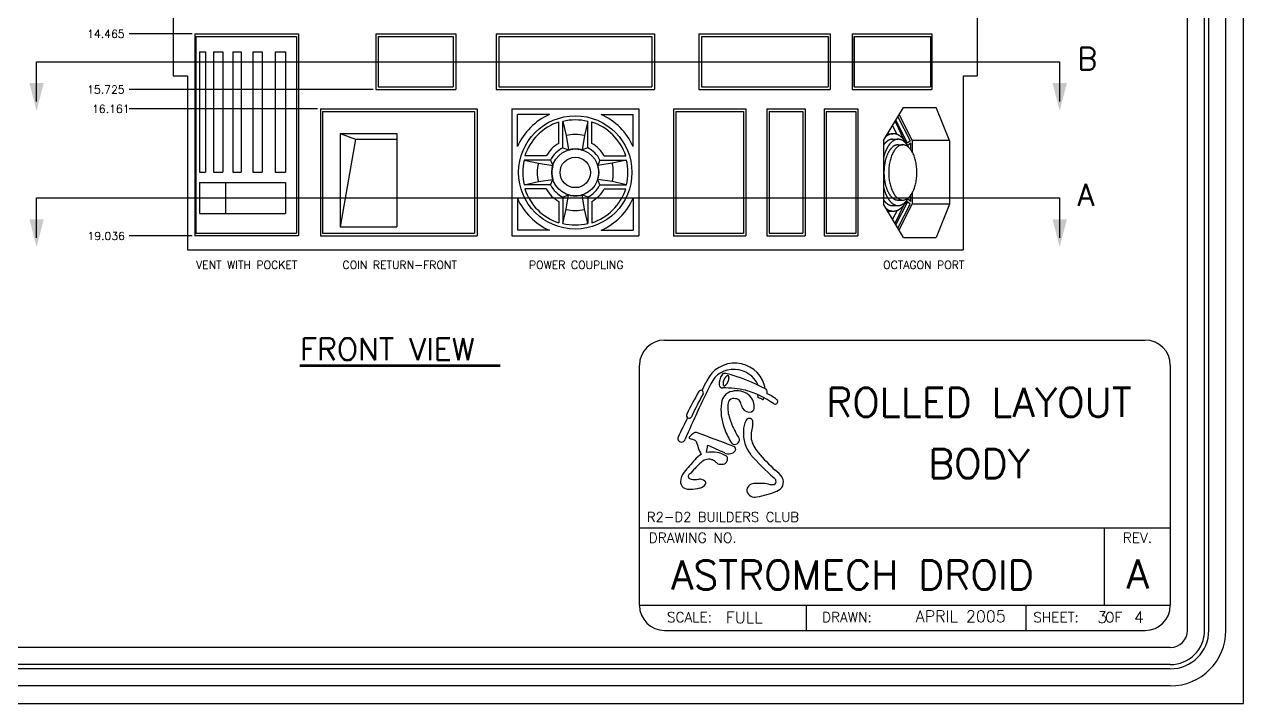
# Model space of a CAD drawing. Extents: x 0 to 54.4, y 0 to 35.2.
# Drawn here: x 26.84 to 54.4, y 0 to 15.36 of the extents above; entities that cross this region are included whole.
import ezdxf
from ezdxf.enums import TextEntityAlignment as Align

# ---------------------------------------------------------------- set-up
doc = ezdxf.new("R2010")
doc.units = 0
doc.layers.get('0').update_dxf_attribs({"linetype": 'CONTINUOUS'})
for name, color, linetype in [('BODY', 7, 'CONTINUOUS'), ('BODY_PANELS', 2, 'CONTINUOUS'), ('DIMENSIONS', 1, 'CONTINUOUS'), ('FORM', 5, 'CONTINUOUS')]:
    doc.layers.add(name, color=color, linetype=linetype)
doc.styles.get("Standard").update_dxf_attribs({"font": 'simplex.shx'})

msp = doc.modelspace()

# ---------------------------------------------------------------- linework, layer by layer
for p, q in [((54.4, 0), (54.4, 35.2)), ((0, 0), (54.4, 0))]:
    msp.add_line(p, q)
at = {"layer": 'BODY'}
for p, q in [((30.207, 15.708), (30.207, 14.199)), ((48.381, 15.708), (48.381, 14.199)), ((30.698, 15.147), (30.698, 10.576)), ((30.698, 15.147), (33.035, 15.147)), ((33.035, 15.147), (33.035, 10.576)), ((34.788, 15.147), (36.594, 15.147)), ((34.788, 15.147), (34.788, 13.887)), ((36.594, 15.147), (36.594, 13.887)), ((37.505, 15.147), (41.083, 15.147)), ((37.505, 15.147), (37.505, 13.887)), ((41.083, 15.147), (41.083, 13.887)), ((42.088, 15.147), (45.056, 15.147)), ((42.088, 15.147), (42.088, 13.887)), ((45.056, 15.147), (45.056, 13.887)), ((45.553, 15.147), (47.353, 15.147)), ((45.553, 15.147), (45.553, 13.887)), ((47.353, 15.147), (47.353, 13.887)), ((30.207, 14.199), (30.529, 14.199)), ((30.529, 14.199), (30.529, 10.262)), ((48.059, 14.199), (48.059, 10.262)), ((48.059, 14.199), (48.381, 14.199)), ((34.788, 13.887), (36.594, 13.887)), ((37.505, 13.887), (41.083, 13.887)), ((42.088, 13.887), (45.056, 13.887)), ((45.553, 13.887), (47.353, 13.887)), ((33.532, 13.451), (37.077, 13.451)), ((33.532, 13.451), (33.532, 10.576)), ((37.077, 13.451), (37.077, 10.576)), ((37.859, 13.451), (37.859, 10.576)), ((37.859, 13.451), (40.729, 13.451)), ((40.729, 13.451), (40.729, 10.576)), ((41.511, 13.451), (41.511, 10.576)), ((41.511, 13.451), (43.147, 13.451)), ((43.147, 13.451), (43.147, 10.576)), ((43.625, 13.451), (43.625, 10.576)), ((43.625, 13.451), (44.488, 13.451)), ((44.488, 13.451), (44.488, 10.576)), ((44.918, 13.451), (44.918, 10.576)), ((44.918, 13.451), (45.679, 13.451)), ((45.679, 13.451), (45.679, 10.576)), ((46.258, 12.732), (46.716, 13.482)), ((46.716, 13.482), (47.451, 13.482)), ((47.754, 12.732), (47.451, 13.482)), ((46.258, 12.732), (46.258, 11.295)), ((47.754, 12.732), (47.754, 11.295)), ((46.716, 10.545), (46.258, 11.295)), ((47.754, 11.295), (47.451, 10.545)), ((33.035, 10.576), (30.698, 10.576)), ((33.532, 10.576), (37.077, 10.576)), ((37.859, 10.576), (40.729, 10.576)), ((41.511, 10.576), (43.147, 10.576)), ((43.625, 10.576), (44.488, 10.576)), ((44.918, 10.576), (45.679, 10.576)), ((46.716, 10.545), (47.451, 10.545)), ((30.529, 10.262), (48.059, 10.262))]:
    msp.add_line(p, q, dxfattribs=at)
at = {"layer": 'BODY_PANELS'}
for p, q in [((30.717, 15.087), (30.717, 10.636)), ((30.717, 15.087), (32.992, 15.087)), ((32.992, 15.087), (32.992, 10.636)), ((34.84, 15.087), (34.84, 13.947)), ((34.84, 15.087), (36.536, 15.087)), ((36.536, 15.087), (36.536, 13.947)), ((37.564, 15.087), (37.564, 13.947)), ((37.564, 15.087), (41.024, 15.087)), ((41.024, 15.087), (41.024, 13.947)), ((42.145, 15.087), (42.145, 13.947)), ((42.145, 15.087), (45.009, 15.087)), ((45.009, 15.087), (45.009, 13.947)), ((45.596, 15.087), (47.326, 15.087)), ((45.596, 13.947), (45.596, 15.087)), ((45.596, 15.087), (45.596, 13.947)), ((45.596, 15.087), (47.326, 15.087)), ((47.326, 15.087), (47.326, 13.947)), ((47.326, 15.087), (47.326, 13.947)), ((30.802, 14.737), (30.802, 12.017)), ((30.802, 14.737), (30.933, 14.737)), ((30.933, 14.737), (30.933, 12.017)), ((31.12, 14.737), (31.12, 12.017)), ((31.12, 14.737), (31.327, 14.737)), ((31.327, 14.737), (31.327, 12.017)), ((31.553, 14.737), (31.553, 12.017)), ((31.553, 14.737), (31.743, 14.737)), ((31.743, 14.737), (31.743, 12.017)), ((32.003, 14.737), (32.003, 12.017)), ((32.003, 14.737), (32.217, 14.737)), ((32.217, 14.737), (32.217, 12.017)), ((32.509, 14.737), (32.509, 12.017)), ((32.509, 14.737), (32.747, 14.737)), ((32.747, 14.737), (32.747, 12.017)), ((34.84, 13.947), (36.536, 13.947)), ((37.564, 13.947), (41.024, 13.947)), ((42.145, 13.947), (45.009, 13.947)), ((45.596, 13.947), (47.326, 13.947)), ((45.596, 13.947), (47.326, 13.947)), ((33.579, 13.391), (33.579, 10.636)), ((33.579, 13.391), (37.019, 13.391)), ((37.019, 13.391), (37.019, 10.636)), ((38.711, 13.322), (37.985, 13.322)), ((37.985, 12.596), (37.985, 13.322)), ((39.877, 13.322), (40.603, 13.322)), ((40.603, 12.596), (40.603, 13.322)), ((41.569, 13.391), (41.569, 10.636)), ((41.569, 13.391), (43.093, 13.391)), ((43.093, 13.391), (43.093, 10.636)), ((43.678, 13.391), (43.678, 10.636)), ((43.678, 13.391), (44.438, 13.391)), ((44.438, 13.391), (44.438, 10.636)), ((44.965, 13.391), (44.965, 10.636)), ((44.965, 13.391), (45.636, 13.391)), ((45.636, 13.391), (45.636, 10.636)), ((46.588, 13.273), (46.865, 12.73)), ((46.613, 13.313), (46.91, 12.732)), ((38.921, 12.67), (38.921, 13.154)), ((39.013, 12.571), (39.013, 13.167)), ((39.013, 13.167), (39.086, 12.847)), ((39.575, 13.167), (39.502, 12.847)), ((39.575, 12.571), (39.575, 13.167)), ((39.667, 12.67), (39.667, 13.154)), ((46.567, 12.872), (46.465, 13.072)), ((46.521, 13.163), (46.721, 12.753)), ((46.802, 12.678), (46.539, 13.192)), ((33.977, 12.891), (33.977, 10.786)), ((33.977, 12.891), (35.263, 12.891)), ((33.977, 12.891), (34.328, 12.766)), ((34.328, 12.766), (33.977, 10.786)), ((34.328, 12.766), (35.263, 12.766)), ((35.263, 12.891), (35.263, 10.786)), ((39.086, 12.847), (39.138, 12.521)), ((39.502, 12.847), (39.45, 12.521)), ((46.353, 12.888), (46.482, 12.888)), ((46.466, 12.763), (46.59, 12.763)), ((46.865, 12.73), (46.802, 12.678)), ((47.754, 12.732), (46.91, 12.732)), ((46.91, 12.732), (46.91, 12.48)), ((39.013, 12.571), (39.138, 12.521)), ((39.575, 12.571), (39.45, 12.521)), ((46.59, 12.638), (46.697, 12.638)), ((46.878, 12.672), (46.814, 12.62)), ((46.814, 12.607), (46.814, 12.62)), ((46.878, 12.529), (46.878, 12.672)), ((38.736, 12.294), (38.14, 12.294)), ((38.14, 12.294), (38.46, 12.221)), ((38.638, 12.386), (38.153, 12.386)), ((38.46, 12.221), (38.786, 12.169)), ((38.736, 12.294), (38.786, 12.169)), ((39.852, 12.294), (39.801, 12.169)), ((40.128, 12.221), (39.801, 12.169)), ((39.852, 12.294), (40.448, 12.294)), ((39.95, 12.386), (40.434, 12.386)), ((40.448, 12.294), (40.128, 12.221)), ((30.802, 12.017), (30.933, 12.017)), ((31.12, 12.017), (31.327, 12.017)), ((31.553, 12.017), (31.743, 12.017)), ((32.003, 12.017), (32.217, 12.017)), ((32.509, 12.017), (32.747, 12.017)), ((38.46, 11.805), (38.786, 11.857)), ((38.736, 11.732), (38.786, 11.857)), ((39.852, 11.732), (39.801, 11.857)), ((40.128, 11.805), (39.801, 11.857)), ((30.802, 11.787), (32.747, 11.787)), ((30.802, 11.787), (30.802, 11.087)), ((31.386, 11.787), (31.386, 11.087)), ((32.747, 11.787), (32.747, 11.087)), ((38.14, 11.732), (38.46, 11.805)), ((38.736, 11.732), (38.14, 11.732)), ((38.638, 11.64), (38.153, 11.64)), ((39.852, 11.732), (40.448, 11.732)), ((39.95, 11.64), (40.434, 11.64)), ((40.448, 11.732), (40.128, 11.805)), ((37.985, 11.43), (37.985, 10.704)), ((38.921, 11.357), (38.921, 10.873)), ((39.013, 11.455), (39.138, 11.506)), ((39.013, 11.455), (39.013, 10.859)), ((39.086, 11.179), (39.138, 11.506)), ((39.502, 11.179), (39.45, 11.506)), ((39.575, 11.455), (39.45, 11.506)), ((39.575, 11.455), (39.575, 10.859)), ((39.667, 11.357), (39.667, 10.873)), ((40.603, 11.43), (40.603, 10.704)), ((46.802, 11.348), (46.539, 10.834)), ((46.59, 11.388), (46.697, 11.388)), ((46.865, 11.296), (46.802, 11.348)), ((46.814, 11.406), (46.814, 11.419)), ((46.878, 11.354), (46.814, 11.406)), ((46.878, 11.354), (46.878, 11.498)), ((46.91, 11.547), (46.91, 11.295)), ((30.802, 11.087), (32.747, 11.087)), ((39.013, 10.859), (39.086, 11.179)), ((39.575, 10.859), (39.502, 11.179)), ((46.353, 11.138), (46.482, 11.138)), ((46.567, 11.154), (46.465, 10.955)), ((46.466, 11.263), (46.59, 11.263)), ((46.521, 10.863), (46.721, 11.273)), ((46.588, 10.754), (46.865, 11.296)), ((46.613, 10.714), (46.91, 11.295)), ((47.754, 11.295), (46.91, 11.295)), ((33.977, 10.786), (35.263, 10.786)), ((30.717, 10.636), (32.992, 10.636)), ((33.579, 10.636), (37.019, 10.636)), ((38.711, 10.704), (37.985, 10.704)), ((39.877, 10.704), (40.603, 10.704)), ((41.569, 10.636), (43.093, 10.636)), ((43.678, 10.636), (44.438, 10.636)), ((44.965, 10.636), (45.636, 10.636))]:
    msp.add_line(p, q, dxfattribs=at)
for points in [[(46.828, 12.583, 0), (46.824, 12.59, 0), (46.82, 12.597, 0), (46.816, 12.604, 0), (46.812, 12.61, 0), (46.808, 12.617, 0), (46.803, 12.623, 0), (46.799, 12.629, 0), (46.795, 12.635, 0), (46.79, 12.641, 0), (46.786, 12.647, 0), (46.781, 12.653, 0), (46.777, 12.658, 0), (46.772, 12.664, 0), (46.768, 12.669, 0), (46.763, 12.674, 0), (46.758, 12.679, 0), (46.754, 12.684, 0), (46.749, 12.689, 0), (46.744, 12.693, 0), (46.739, 12.698, 0), (46.735, 12.702, 0), (46.73, 12.706, 0), (46.725, 12.71, 0), (46.72, 12.714, 0), (46.715, 12.718, 0), (46.71, 12.722, 0), (46.705, 12.725, 0), (46.7, 12.729, 0), (46.695, 12.732, 0), (46.69, 12.735, 0), (46.685, 12.738, 0), (46.68, 12.74, 0), (46.675, 12.743, 0), (46.669, 12.745, 0), (46.664, 12.748, 0), (46.659, 12.75, 0), (46.654, 12.752, 0), (46.649, 12.753, 0), (46.644, 12.755, 0), (46.638, 12.757, 0), (46.633, 12.758, 0), (46.628, 12.759, 0), (46.623, 12.76, 0), (46.617, 12.761, 0), (46.612, 12.762, 0), (46.607, 12.762, 0), (46.602, 12.763, 0), (46.596, 12.763, 0), (46.591, 12.763, 0), (46.586, 12.763, 0), (46.581, 12.763, 0), (46.575, 12.763, 0), (46.57, 12.762, 0), (46.565, 12.761, 0), (46.559, 12.761, 0), (46.554, 12.76, 0), (46.549, 12.758, 0), (46.544, 12.757, 0), (46.538, 12.756, 0), (46.533, 12.754, 0), (46.528, 12.752, 0), (46.523, 12.751, 0), (46.518, 12.748, 0), (46.513, 12.746, 0), (46.507, 12.744, 0), (46.502, 12.742, 0), (46.497, 12.739, 0), (46.492, 12.736, 0), (46.487, 12.733, 0), (46.482, 12.73, 0), (46.477, 12.727, 0), (46.472, 12.723, 0), (46.467, 12.72, 0), (46.462, 12.716, 0), (46.457, 12.712, 0), (46.452, 12.708, 0), (46.447, 12.704, 0), (46.442, 12.7, 0), (46.438, 12.696, 0), (46.433, 12.691, 0), (46.428, 12.686, 0), (46.423, 12.681, 0), (46.419, 12.677, 0), (46.414, 12.671, 0), (46.409, 12.666, 0), (46.405, 12.661, 0), (46.4, 12.655, 0), (46.396, 12.65, 0), (46.391, 12.644, 0), (46.387, 12.638, 0), (46.383, 12.632, 0), (46.378, 12.626, 0), (46.374, 12.62, 0), (46.37, 12.613, 0), (46.365, 12.607, 0), (46.361, 12.6, 0), (46.357, 12.593, 0), (46.353, 12.586, 0), (46.349, 12.579, 0), (46.345, 12.572, 0), (46.341, 12.565, 0), (46.337, 12.558, 0), (46.334, 12.55, 0), (46.33, 12.543, 0), (46.326, 12.535, 0), (46.322, 12.527, 0), (46.319, 12.519, 0), (46.315, 12.511, 0), (46.312, 12.503, 0), (46.309, 12.495, 0), (46.305, 12.486, 0), (46.302, 12.478, 0), (46.299, 12.47, 0), (46.295, 12.461, 0), (46.292, 12.452, 0), (46.289, 12.444, 0), (46.286, 12.435, 0), (46.283, 12.426, 0), (46.281, 12.417, 0), (46.278, 12.408, 0), (46.275, 12.398, 0), (46.272, 12.389, 0), (46.27, 12.38, 0), (46.267, 12.37, 0), (46.265, 12.361, 0), (46.262, 12.351, 0), (46.26, 12.341, 0), (46.258, 12.332, 0)], [(46.466, 12.763, 0), (46.465, 12.763, 0), (46.463, 12.763, 0), (46.461, 12.763, 0), (46.459, 12.763, 0), (46.458, 12.763, 0), (46.456, 12.763, 0), (46.454, 12.763, 0), (46.452, 12.763, 0), (46.451, 12.762, 0), (46.449, 12.762, 0), (46.447, 12.762, 0), (46.446, 12.762, 0), (46.444, 12.762, 0), (46.442, 12.761, 0), (46.44, 12.761, 0), (46.439, 12.761, 0), (46.437, 12.761, 0), (46.435, 12.76, 0), (46.433, 12.76, 0), (46.432, 12.76, 0), (46.43, 12.759, 0), (46.428, 12.759, 0), (46.426, 12.759, 0), (46.425, 12.758, 0), (46.423, 12.758, 0), (46.421, 12.758, 0), (46.42, 12.757, 0), (46.418, 12.757, 0), (46.416, 12.756, 0), (46.414, 12.756, 0), (46.413, 12.755, 0), (46.411, 12.755, 0), (46.409, 12.754, 0), (46.408, 12.754, 0), (46.406, 12.753, 0), (46.404, 12.752, 0), (46.403, 12.752, 0), (46.401, 12.751, 0), (46.399, 12.75, 0), (46.397, 12.75, 0), (46.396, 12.749, 0), (46.394, 12.748, 0), (46.392, 12.748, 0), (46.391, 12.747, 0), (46.389, 12.746, 0), (46.387, 12.745, 0), (46.386, 12.745, 0), (46.384, 12.744, 0), (46.382, 12.743, 0), (46.38, 12.742, 0), (46.379, 12.742, 0), (46.377, 12.741, 0), (46.375, 12.74, 0), (46.374, 12.739, 0), (46.372, 12.738, 0), (46.37, 12.737, 0), (46.369, 12.736, 0), (46.367, 12.735, 0), (46.365, 12.734, 0), (46.364, 12.733, 0), (46.362, 12.732, 0), (46.36, 12.731, 0), (46.359, 12.73, 0), (46.357, 12.729, 0), (46.355, 12.728, 0), (46.354, 12.727, 0), (46.352, 12.726, 0), (46.35, 12.725, 0), (46.349, 12.724, 0), (46.347, 12.723, 0), (46.346, 12.721, 0), (46.344, 12.72, 0), (46.342, 12.719, 0), (46.341, 12.718, 0), (46.339, 12.716, 0), (46.337, 12.715, 0), (46.336, 12.714, 0), (46.334, 12.713, 0), (46.333, 12.711, 0), (46.331, 12.71, 0), (46.329, 12.709, 0), (46.328, 12.707, 0), (46.326, 12.706, 0), (46.324, 12.705, 0), (46.323, 12.703, 0), (46.321, 12.702, 0), (46.32, 12.701, 0), (46.318, 12.699, 0), (46.316, 12.698, 0), (46.315, 12.696, 0), (46.313, 12.695, 0), (46.312, 12.693, 0), (46.31, 12.692, 0), (46.309, 12.69, 0), (46.307, 12.689, 0), (46.306, 12.687, 0), (46.304, 12.686, 0), (46.302, 12.684, 0), (46.301, 12.682, 0), (46.299, 12.681, 0), (46.298, 12.679, 0), (46.296, 12.678, 0), (46.295, 12.676, 0), (46.293, 12.674, 0), (46.292, 12.673, 0), (46.29, 12.671, 0), (46.288, 12.669, 0), (46.287, 12.668, 0), (46.285, 12.666, 0), (46.284, 12.664, 0), (46.282, 12.662, 0), (46.281, 12.661, 0), (46.279, 12.659, 0), (46.278, 12.657, 0), (46.276, 12.655, 0), (46.275, 12.653, 0), (46.274, 12.651, 0), (46.272, 12.649, 0), (46.271, 12.648, 0), (46.269, 12.646, 0), (46.268, 12.644, 0), (46.266, 12.642, 0), (46.265, 12.64, 0), (46.263, 12.638, 0), (46.262, 12.636, 0), (46.261, 12.634, 0), (46.259, 12.632, 0), (46.258, 12.63, 0)], [(46.801, 12.627, 0), (46.798, 12.633, 0), (46.795, 12.638, 0), (46.792, 12.644, 0), (46.789, 12.649, 0), (46.786, 12.655, 0), (46.783, 12.661, 0), (46.78, 12.666, 0), (46.777, 12.671, 0), (46.773, 12.677, 0), (46.77, 12.682, 0), (46.767, 12.687, 0), (46.764, 12.692, 0), (46.761, 12.697, 0), (46.758, 12.702, 0), (46.754, 12.707, 0), (46.751, 12.712, 0), (46.748, 12.717, 0), (46.745, 12.722, 0), (46.741, 12.726, 0), (46.738, 12.731, 0), (46.734, 12.736, 0), (46.731, 12.74, 0), (46.727, 12.745, 0), (46.724, 12.749, 0), (46.721, 12.753, 0), (46.717, 12.758, 0), (46.714, 12.762, 0), (46.71, 12.766, 0), (46.706, 12.77, 0), (46.703, 12.774, 0), (46.699, 12.778, 0), (46.696, 12.782, 0), (46.692, 12.786, 0), (46.688, 12.789, 0), (46.685, 12.793, 0), (46.681, 12.797, 0), (46.677, 12.8, 0), (46.674, 12.804, 0), (46.67, 12.807, 0), (46.666, 12.81, 0), (46.663, 12.814, 0), (46.659, 12.817, 0), (46.655, 12.82, 0), (46.651, 12.823, 0), (46.647, 12.826, 0), (46.643, 12.829, 0), (46.64, 12.832, 0), (46.636, 12.835, 0), (46.632, 12.838, 0), (46.628, 12.84, 0), (46.624, 12.843, 0), (46.62, 12.845, 0), (46.616, 12.848, 0), (46.612, 12.85, 0), (46.608, 12.853, 0), (46.604, 12.855, 0), (46.6, 12.857, 0), (46.596, 12.859, 0), (46.593, 12.861, 0), (46.589, 12.863, 0), (46.584, 12.865, 0), (46.581, 12.867, 0), (46.576, 12.868, 0), (46.572, 12.87, 0), (46.568, 12.872, 0), (46.564, 12.873, 0), (46.56, 12.875, 0), (46.556, 12.876, 0), (46.552, 12.877, 0), (46.548, 12.879, 0), (46.544, 12.88, 0), (46.54, 12.881, 0), (46.536, 12.882, 0), (46.532, 12.883, 0), (46.528, 12.884, 0), (46.524, 12.884, 0), (46.52, 12.885, 0), (46.515, 12.886, 0), (46.511, 12.886, 0), (46.507, 12.887, 0), (46.503, 12.887, 0), (46.499, 12.888, 0), (46.495, 12.888, 0), (46.491, 12.888, 0), (46.486, 12.888, 0), (46.482, 12.888, 0), (46.478, 12.888, 0), (46.474, 12.888, 0), (46.47, 12.888, 0), (46.466, 12.888, 0), (46.462, 12.887, 0), (46.458, 12.887, 0), (46.454, 12.886, 0), (46.45, 12.886, 0), (46.445, 12.885, 0), (46.441, 12.884, 0), (46.437, 12.884, 0), (46.433, 12.883, 0), (46.429, 12.882, 0), (46.425, 12.881, 0), (46.421, 12.88, 0), (46.417, 12.879, 0), (46.413, 12.877, 0), (46.409, 12.876, 0), (46.405, 12.875, 0), (46.401, 12.873, 0), (46.397, 12.872, 0), (46.392, 12.87, 0), (46.388, 12.869, 0), (46.384, 12.867, 0), (46.38, 12.865, 0), (46.376, 12.863, 0), (46.372, 12.861, 0), (46.368, 12.859, 0), (46.364, 12.857, 0), (46.36, 12.855, 0), (46.356, 12.853, 0), (46.352, 12.85, 0), (46.349, 12.848, 0), (46.345, 12.846, 0), (46.341, 12.843, 0), (46.337, 12.841, 0), (46.333, 12.838, 0), (46.329, 12.835, 0), (46.325, 12.832, 0), (46.321, 12.829, 0), (46.318, 12.826, 0), (46.314, 12.823, 0)], [(46.59, 12.638, 0), (46.582, 12.638, 0), (46.574, 12.637, 0), (46.566, 12.636, 0), (46.559, 12.635, 0), (46.551, 12.633, 0), (46.543, 12.631, 0), (46.535, 12.629, 0), (46.528, 12.626, 0), (46.52, 12.623, 0), (46.512, 12.619, 0), (46.505, 12.616, 0), (46.497, 12.611, 0), (46.49, 12.607, 0), (46.482, 12.602, 0), (46.475, 12.596, 0), (46.468, 12.591, 0), (46.461, 12.585, 0), (46.453, 12.578, 0), (46.446, 12.571, 0), (46.439, 12.564, 0), (46.432, 12.557, 0), (46.426, 12.549, 0), (46.419, 12.541, 0), (46.413, 12.533, 0), (46.406, 12.524, 0), (46.4, 12.515, 0), (46.394, 12.506, 0), (46.387, 12.496, 0), (46.381, 12.486, 0), (46.376, 12.476, 0), (46.37, 12.466, 0), (46.364, 12.455, 0), (46.359, 12.444, 0), (46.353, 12.433, 0), (46.348, 12.421, 0), (46.343, 12.41, 0), (46.338, 12.398, 0), (46.334, 12.386, 0), (46.329, 12.373, 0), (46.325, 12.36, 0), (46.32, 12.348, 0), (46.316, 12.335, 0), (46.312, 12.321, 0), (46.308, 12.308, 0), (46.305, 12.294, 0), (46.301, 12.28, 0), (46.298, 12.266, 0), (46.295, 12.252, 0), (46.292, 12.238, 0), (46.289, 12.224, 0), (46.287, 12.209, 0), (46.285, 12.195, 0), (46.282, 12.18, 0), (46.28, 12.165, 0), (46.279, 12.15, 0), (46.277, 12.135, 0), (46.275, 12.12, 0), (46.274, 12.105, 0), (46.273, 12.09, 0), (46.272, 12.074, 0), (46.272, 12.059, 0), (46.271, 12.044, 0), (46.271, 12.028, 0), (46.271, 12.013, 0), (46.271, 11.998, 0), (46.271, 11.982, 0), (46.272, 11.967, 0), (46.272, 11.952, 0), (46.273, 11.937, 0), (46.274, 11.921, 0), (46.275, 11.906, 0), (46.277, 11.891, 0), (46.279, 11.876, 0), (46.28, 11.861, 0), (46.282, 11.847, 0), (46.285, 11.832, 0), (46.287, 11.817, 0), (46.289, 11.803, 0), (46.292, 11.788, 0), (46.295, 11.774, 0), (46.298, 11.76, 0), (46.301, 11.746, 0), (46.305, 11.732, 0), (46.308, 11.719, 0), (46.312, 11.705, 0), (46.316, 11.692, 0), (46.32, 11.679, 0), (46.325, 11.666, 0), (46.329, 11.653, 0), (46.334, 11.641, 0), (46.338, 11.629, 0), (46.343, 11.617, 0), (46.348, 11.605, 0), (46.353, 11.593, 0), (46.359, 11.582, 0), (46.364, 11.571, 0), (46.37, 11.56, 0), (46.376, 11.55, 0), (46.381, 11.54, 0), (46.387, 11.53, 0), (46.394, 11.52, 0), (46.4, 11.511, 0), (46.406, 11.502, 0), (46.413, 11.493, 0), (46.419, 11.485, 0), (46.426, 11.477, 0), (46.432, 11.469, 0), (46.439, 11.462, 0), (46.446, 11.455, 0), (46.453, 11.448, 0), (46.461, 11.442, 0), (46.468, 11.436, 0), (46.475, 11.43, 0), (46.482, 11.425, 0), (46.49, 11.42, 0), (46.497, 11.415, 0), (46.505, 11.411, 0), (46.512, 11.407, 0), (46.52, 11.403, 0), (46.528, 11.4, 0), (46.535, 11.397, 0), (46.543, 11.395, 0), (46.551, 11.393, 0), (46.559, 11.391, 0), (46.566, 11.39, 0), (46.574, 11.389, 0), (46.582, 11.388, 0), (46.59, 11.388, 0)], [(46.697, 12.638, 0), (46.682, 12.637, 0), (46.666, 12.635, 0), (46.65, 12.631, 0), (46.635, 12.626, 0), (46.62, 12.619, 0), (46.605, 12.611, 0), (46.59, 12.602, 0), (46.575, 12.591, 0), (46.561, 12.578, 0), (46.547, 12.564, 0), (46.533, 12.549, 0), (46.52, 12.533, 0), (46.507, 12.515, 0), (46.495, 12.496, 0), (46.483, 12.476, 0), (46.472, 12.455, 0), (46.461, 12.433, 0), (46.451, 12.41, 0), (46.441, 12.386, 0), (46.432, 12.36, 0), (46.424, 12.335, 0), (46.416, 12.308, 0), (46.409, 12.28, 0), (46.403, 12.252, 0), (46.397, 12.224, 0), (46.392, 12.195, 0), (46.388, 12.165, 0), (46.384, 12.135, 0), (46.382, 12.105, 0), (46.38, 12.074, 0), (46.379, 12.044, 0), (46.378, 12.013, 0), (46.379, 11.982, 0), (46.38, 11.952, 0), (46.382, 11.921, 0), (46.384, 11.891, 0), (46.388, 11.861, 0), (46.392, 11.832, 0), (46.397, 11.803, 0), (46.403, 11.774, 0), (46.409, 11.746, 0), (46.416, 11.719, 0), (46.424, 11.692, 0), (46.432, 11.666, 0), (46.441, 11.641, 0), (46.451, 11.617, 0), (46.461, 11.593, 0), (46.472, 11.571, 0), (46.483, 11.55, 0), (46.495, 11.53, 0), (46.507, 11.511, 0), (46.52, 11.493, 0), (46.533, 11.477, 0), (46.547, 11.462, 0), (46.561, 11.448, 0), (46.575, 11.436, 0), (46.59, 11.425, 0), (46.605, 11.415, 0), (46.62, 11.407, 0), (46.635, 11.4, 0), (46.65, 11.395, 0), (46.666, 11.391, 0), (46.682, 11.389, 0), (46.697, 11.388, 0), (46.713, 11.389, 0), (46.728, 11.391, 0), (46.744, 11.395, 0), (46.76, 11.4, 0), (46.775, 11.407, 0), (46.79, 11.415, 0), (46.805, 11.425, 0), (46.819, 11.436, 0), (46.834, 11.448, 0), (46.848, 11.462, 0), (46.861, 11.477, 0), (46.874, 11.493, 0), (46.887, 11.511, 0), (46.9, 11.53, 0), (46.911, 11.55, 0), (46.923, 11.571, 0), (46.934, 11.593, 0), (46.944, 11.617, 0), (46.953, 11.641, 0), (46.962, 11.666, 0), (46.971, 11.692, 0), (46.979, 11.719, 0), (46.986, 11.746, 0), (46.992, 11.774, 0), (46.998, 11.803, 0), (47.002, 11.832, 0), (47.007, 11.861, 0), (47.01, 11.891, 0), (47.013, 11.921, 0), (47.015, 11.952, 0), (47.016, 11.982, 0), (47.016, 12.013, 0), (47.016, 12.044, 0), (47.015, 12.074, 0), (47.013, 12.105, 0), (47.01, 12.135, 0), (47.007, 12.165, 0), (47.002, 12.195, 0), (46.998, 12.224, 0), (46.992, 12.252, 0), (46.986, 12.28, 0), (46.979, 12.308, 0), (46.971, 12.335, 0), (46.962, 12.36, 0), (46.953, 12.386, 0), (46.944, 12.41, 0), (46.934, 12.433, 0), (46.923, 12.455, 0), (46.911, 12.476, 0), (46.9, 12.496, 0), (46.887, 12.515, 0), (46.874, 12.533, 0), (46.861, 12.549, 0), (46.848, 12.564, 0), (46.834, 12.578, 0), (46.819, 12.591, 0), (46.805, 12.602, 0), (46.79, 12.611, 0), (46.775, 12.619, 0), (46.76, 12.626, 0), (46.744, 12.631, 0), (46.728, 12.635, 0), (46.713, 12.637, 0), (46.697, 12.638, 0)], [(46.258, 11.695, 0), (46.26, 11.685, 0), (46.262, 11.675, 0), (46.265, 11.666, 0), (46.267, 11.656, 0), (46.27, 11.647, 0), (46.272, 11.637, 0), (46.275, 11.628, 0), (46.278, 11.619, 0), (46.281, 11.61, 0), (46.283, 11.601, 0), (46.286, 11.592, 0), (46.289, 11.583, 0), (46.292, 11.574, 0), (46.295, 11.565, 0), (46.299, 11.557, 0), (46.302, 11.548, 0), (46.305, 11.54, 0), (46.309, 11.531, 0), (46.312, 11.523, 0), (46.315, 11.515, 0), (46.319, 11.507, 0), (46.322, 11.499, 0), (46.326, 11.491, 0), (46.33, 11.484, 0), (46.334, 11.476, 0), (46.337, 11.469, 0), (46.341, 11.461, 0), (46.345, 11.454, 0), (46.349, 11.447, 0), (46.353, 11.44, 0), (46.357, 11.433, 0), (46.361, 11.426, 0), (46.365, 11.42, 0), (46.37, 11.413, 0), (46.374, 11.407, 0), (46.378, 11.4, 0), (46.383, 11.394, 0), (46.387, 11.388, 0), (46.391, 11.382, 0), (46.396, 11.377, 0), (46.4, 11.371, 0), (46.405, 11.365, 0), (46.409, 11.36, 0), (46.414, 11.355, 0), (46.419, 11.35, 0), (46.423, 11.345, 0), (46.428, 11.34, 0), (46.433, 11.335, 0), (46.438, 11.331, 0), (46.442, 11.326, 0), (46.447, 11.322, 0), (46.452, 11.318, 0), (46.457, 11.314, 0), (46.462, 11.31, 0), (46.467, 11.306, 0), (46.472, 11.303, 0), (46.477, 11.3, 0), (46.482, 11.296, 0), (46.487, 11.293, 0), (46.492, 11.29, 0), (46.497, 11.287, 0), (46.502, 11.285, 0), (46.507, 11.282, 0), (46.513, 11.28, 0), (46.518, 11.278, 0), (46.523, 11.276, 0), (46.528, 11.274, 0), (46.533, 11.272, 0), (46.538, 11.271, 0), (46.544, 11.269, 0), (46.549, 11.268, 0), (46.554, 11.267, 0), (46.559, 11.266, 0), (46.565, 11.265, 0), (46.57, 11.264, 0), (46.575, 11.264, 0), (46.581, 11.263, 0), (46.586, 11.263, 0), (46.591, 11.263, 0), (46.596, 11.263, 0), (46.602, 11.264, 0), (46.607, 11.264, 0), (46.612, 11.265, 0), (46.617, 11.265, 0), (46.623, 11.266, 0), (46.628, 11.267, 0), (46.633, 11.268, 0), (46.638, 11.27, 0), (46.644, 11.271, 0), (46.649, 11.273, 0), (46.654, 11.275, 0), (46.659, 11.277, 0), (46.664, 11.279, 0), (46.669, 11.281, 0), (46.675, 11.284, 0), (46.68, 11.286, 0), (46.685, 11.289, 0), (46.69, 11.292, 0), (46.695, 11.295, 0), (46.7, 11.298, 0), (46.705, 11.301, 0), (46.71, 11.305, 0), (46.715, 11.308, 0), (46.72, 11.312, 0), (46.725, 11.316, 0), (46.73, 11.32, 0), (46.735, 11.324, 0), (46.739, 11.328, 0), (46.744, 11.333, 0), (46.749, 11.338, 0), (46.754, 11.342, 0), (46.758, 11.347, 0), (46.763, 11.352, 0), (46.768, 11.357, 0), (46.772, 11.363, 0), (46.777, 11.368, 0), (46.781, 11.374, 0), (46.786, 11.379, 0), (46.79, 11.385, 0), (46.795, 11.391, 0), (46.799, 11.397, 0), (46.803, 11.403, 0), (46.808, 11.41, 0), (46.812, 11.416, 0), (46.816, 11.423, 0), (46.82, 11.43, 0), (46.824, 11.436, 0), (46.828, 11.443, 0)], [(46.258, 11.396, 0), (46.259, 11.394, 0), (46.261, 11.392, 0), (46.262, 11.39, 0), (46.263, 11.388, 0), (46.265, 11.386, 0), (46.266, 11.384, 0), (46.268, 11.383, 0), (46.269, 11.381, 0), (46.271, 11.379, 0), (46.272, 11.377, 0), (46.274, 11.375, 0), (46.275, 11.373, 0), (46.276, 11.371, 0), (46.278, 11.37, 0), (46.279, 11.368, 0), (46.281, 11.366, 0), (46.282, 11.364, 0), (46.284, 11.362, 0), (46.285, 11.361, 0), (46.287, 11.359, 0), (46.288, 11.357, 0), (46.29, 11.355, 0), (46.292, 11.354, 0), (46.293, 11.352, 0), (46.295, 11.35, 0), (46.296, 11.349, 0), (46.298, 11.347, 0), (46.299, 11.345, 0), (46.301, 11.344, 0), (46.302, 11.342, 0), (46.304, 11.341, 0), (46.306, 11.339, 0), (46.307, 11.338, 0), (46.309, 11.336, 0), (46.31, 11.335, 0), (46.312, 11.333, 0), (46.313, 11.332, 0), (46.315, 11.33, 0), (46.316, 11.329, 0), (46.318, 11.327, 0), (46.32, 11.326, 0), (46.321, 11.324, 0), (46.323, 11.323, 0), (46.324, 11.322, 0), (46.326, 11.32, 0), (46.328, 11.319, 0), (46.329, 11.318, 0), (46.331, 11.316, 0), (46.333, 11.315, 0), (46.334, 11.314, 0), (46.336, 11.312, 0), (46.337, 11.311, 0), (46.339, 11.31, 0), (46.341, 11.309, 0), (46.342, 11.307, 0), (46.344, 11.306, 0), (46.346, 11.305, 0), (46.347, 11.304, 0), (46.349, 11.303, 0), (46.35, 11.302, 0), (46.352, 11.3, 0), (46.354, 11.299, 0), (46.355, 11.298, 0), (46.357, 11.297, 0), (46.359, 11.296, 0), (46.36, 11.295, 0), (46.362, 11.294, 0), (46.364, 11.293, 0), (46.365, 11.292, 0), (46.367, 11.291, 0), (46.369, 11.29, 0), (46.37, 11.289, 0), (46.372, 11.288, 0), (46.374, 11.287, 0), (46.375, 11.287, 0), (46.377, 11.286, 0), (46.379, 11.285, 0), (46.38, 11.284, 0), (46.382, 11.283, 0), (46.384, 11.282, 0), (46.386, 11.282, 0), (46.387, 11.281, 0), (46.389, 11.28, 0), (46.391, 11.279, 0), (46.392, 11.279, 0), (46.394, 11.278, 0), (46.396, 11.277, 0), (46.397, 11.277, 0), (46.399, 11.276, 0), (46.401, 11.275, 0), (46.403, 11.275, 0), (46.404, 11.274, 0), (46.406, 11.273, 0), (46.408, 11.273, 0), (46.409, 11.272, 0), (46.411, 11.272, 0), (46.413, 11.271, 0), (46.414, 11.271, 0), (46.416, 11.27, 0), (46.418, 11.27, 0), (46.42, 11.269, 0), (46.421, 11.269, 0), (46.423, 11.268, 0), (46.425, 11.268, 0), (46.426, 11.268, 0), (46.428, 11.267, 0), (46.43, 11.267, 0), (46.432, 11.267, 0), (46.433, 11.266, 0), (46.435, 11.266, 0), (46.437, 11.266, 0), (46.439, 11.265, 0), (46.44, 11.265, 0), (46.442, 11.265, 0), (46.444, 11.265, 0), (46.446, 11.264, 0), (46.447, 11.264, 0), (46.449, 11.264, 0), (46.451, 11.264, 0), (46.452, 11.264, 0), (46.454, 11.264, 0), (46.456, 11.264, 0), (46.458, 11.263, 0), (46.459, 11.263, 0), (46.461, 11.263, 0), (46.463, 11.263, 0), (46.465, 11.263, 0), (46.466, 11.263, 0)], [(46.314, 11.203, 0), (46.318, 11.2, 0), (46.321, 11.197, 0), (46.325, 11.194, 0), (46.329, 11.191, 0), (46.333, 11.188, 0), (46.337, 11.186, 0), (46.341, 11.183, 0), (46.345, 11.181, 0), (46.349, 11.178, 0), (46.352, 11.176, 0), (46.356, 11.174, 0), (46.36, 11.171, 0), (46.364, 11.169, 0), (46.368, 11.167, 0), (46.372, 11.165, 0), (46.376, 11.163, 0), (46.38, 11.161, 0), (46.384, 11.159, 0), (46.388, 11.158, 0), (46.392, 11.156, 0), (46.397, 11.154, 0), (46.401, 11.153, 0), (46.405, 11.152, 0), (46.409, 11.15, 0), (46.413, 11.149, 0), (46.417, 11.148, 0), (46.421, 11.146, 0), (46.425, 11.145, 0), (46.429, 11.144, 0), (46.433, 11.143, 0), (46.437, 11.143, 0), (46.441, 11.142, 0), (46.445, 11.141, 0), (46.45, 11.14, 0), (46.454, 11.14, 0), (46.458, 11.139, 0), (46.462, 11.139, 0), (46.466, 11.139, 0), (46.47, 11.139, 0), (46.474, 11.138, 0), (46.478, 11.138, 0), (46.482, 11.138, 0), (46.486, 11.138, 0), (46.491, 11.138, 0), (46.495, 11.139, 0), (46.499, 11.139, 0), (46.503, 11.139, 0), (46.507, 11.139, 0), (46.511, 11.14, 0), (46.515, 11.141, 0), (46.52, 11.141, 0), (46.524, 11.142, 0), (46.528, 11.143, 0), (46.532, 11.143, 0), (46.536, 11.145, 0), (46.54, 11.146, 0), (46.544, 11.147, 0), (46.548, 11.148, 0), (46.552, 11.149, 0), (46.556, 11.15, 0), (46.56, 11.152, 0), (46.564, 11.153, 0), (46.568, 11.155, 0), (46.572, 11.156, 0), (46.576, 11.158, 0), (46.581, 11.16, 0), (46.584, 11.161, 0), (46.589, 11.163, 0), (46.593, 11.165, 0), (46.596, 11.167, 0), (46.6, 11.169, 0), (46.604, 11.171, 0), (46.608, 11.174, 0), (46.612, 11.176, 0), (46.616, 11.178, 0), (46.62, 11.181, 0), (46.624, 11.183, 0), (46.628, 11.186, 0), (46.632, 11.189, 0), (46.636, 11.191, 0), (46.64, 11.194, 0), (46.643, 11.197, 0), (46.647, 11.2, 0), (46.651, 11.203, 0), (46.655, 11.206, 0), (46.659, 11.209, 0), (46.663, 11.213, 0), (46.666, 11.216, 0), (46.67, 11.219, 0), (46.674, 11.223, 0), (46.677, 11.226, 0), (46.681, 11.23, 0), (46.685, 11.233, 0), (46.688, 11.237, 0), (46.692, 11.241, 0), (46.696, 11.245, 0), (46.699, 11.248, 0), (46.703, 11.252, 0), (46.706, 11.256, 0), (46.71, 11.261, 0), (46.714, 11.265, 0), (46.717, 11.269, 0), (46.721, 11.273, 0), (46.724, 11.277, 0), (46.727, 11.282, 0), (46.731, 11.286, 0), (46.734, 11.291, 0), (46.738, 11.295, 0), (46.741, 11.3, 0), (46.745, 11.305, 0), (46.748, 11.309, 0), (46.751, 11.314, 0), (46.754, 11.319, 0), (46.758, 11.324, 0), (46.761, 11.329, 0), (46.764, 11.334, 0), (46.767, 11.339, 0), (46.77, 11.345, 0), (46.773, 11.35, 0), (46.777, 11.355, 0), (46.78, 11.36, 0), (46.783, 11.366, 0), (46.786, 11.371, 0), (46.789, 11.377, 0), (46.792, 11.382, 0), (46.795, 11.388, 0), (46.798, 11.394, 0), (46.801, 11.399, 0)]]:
    msp.add_polyline3d(points, dxfattribs=at)
for radius in [1.281, 0.531, 0.344]:
    msp.add_circle((39.294, 12.013), radius, dxfattribs=at)
for radius, start, end in [(1.433, 114.0109, 155.9891), (1.433, 24.0109, 65.9891), (1.2, 108.1095, 161.8905), (1.188, 76.3122, 103.6878), (1.2, 18.1095, 71.8905), (0.86, 76.0133, 103.9867), (0.755, 119.6064, 150.3936), (0.625, 116.718, 153.282), (0.531, 72.9153, 107.0847), (0.625, 26.718, 63.282), (0.755, 29.6064, 60.3936), (1.188, 166.3122, 193.6878), (0.86, 166.0133, 193.9867), (0.531, 162.9153, 197.0847), (0.531, 342.9153, 17.0847), (0.86, 346.0133, 13.9867), (1.188, 346.3122, 13.6878), (1.2, 198.1095, 251.8905), (0.755, 209.6064, 240.3936), (0.625, 206.718, 243.282), (0.625, 296.718, 333.282), (1.2, 288.1095, 341.8905), (0.755, 299.6064, 330.3936), (1.433, 204.0109, 245.9891), (0.531, 252.9153, 287.0847), (1.433, 294.0109, 335.9891), (0.86, 256.0133, 283.9867), (1.188, 256.3122, 283.6878)]:
    msp.add_arc((39.294, 12.013), radius, start, end, dxfattribs=at)
at = {"layer": 'DIMENSIONS'}
for p, q in [((30.635, 15.147), (29.207, 15.147)), ((27.118, 14.517), (50.243, 14.517)), ((27.118, 13.614), (27.118, 14.517)), ((50.243, 13.614), (50.243, 14.517)), ((34.725, 13.887), (29.207, 13.887)), ((33.469, 13.451), (29.207, 13.451)), ((27.118, 11.437), (50.243, 11.437)), ((27.118, 10.534), (27.118, 11.437)), ((50.243, 10.534), (50.243, 11.437)), ((30.635, 10.576), (29.207, 10.576)), ((33.066, 7.665), (37.596, 7.665)), ((33.066, 7.633), (37.596, 7.633))]:
    msp.add_line(p, q, dxfattribs=at)
for points in [[(27.279, 14.032), (26.957, 14.032), (27.118, 13.406)], [(50.405, 14.032), (50.082, 14.032), (50.243, 13.406)], [(27.279, 10.952), (26.957, 10.952), (27.118, 10.326)], [(50.405, 10.952), (50.082, 10.952), (50.243, 10.326)]]:
    msp.add_solid(points, dxfattribs=at)
at = {"layer": 'FORM'}
for p, q in [((53.13, 1.657), (53.13, 31.543)), ((53.516, 1.657), (53.516, 31.543)), ((53.613, 1.657), (53.613, 31.543)), ((54, 1.657), (54, 31.543)), ((52.743, 1.27), (1.657, 1.27)), ((52.743, 0.884), (1.657, 0.884)), ((52.743, 0.787), (1.657, 0.787)), ((52.743, 0.4), (1.657, 0.4))]:
    msp.add_line(p, q, dxfattribs=at)
at = {"layer": 'FORM', "linetype": 'CONTINUOUS'}
for p, q in [((41.311, 8.222), (52.177, 8.222)), ((40.745, 2.223), (40.745, 7.656)), ((52.743, 7.656), (52.743, 2.223)), ((40.745, 3.977), (52.743, 3.977)), ((51.247, 3.977), (51.247, 2.223)), ((40.745, 2.223), (52.743, 2.223)), ((44.516, 2.223), (44.516, 1.657)), ((49.475, 2.216), (49.475, 1.65)), ((41.311, 1.657), (52.177, 1.657))]:
    msp.add_line(p, q, dxfattribs=at)
at = {"layer": 'FORM', "color": 1}
msp.add_polyline3d([(42.75, 7.416, 0), (42.748, 7.416, 0), (42.745, 7.417, 0), (42.743, 7.417, 0), (42.74, 7.417, 0), (42.737, 7.417, 0), (42.734, 7.417, 0), (42.732, 7.416, 0), (42.729, 7.415, 0), (42.725, 7.413, 0), (42.722, 7.412, 0), (42.719, 7.41, 0), (42.716, 7.408, 0), (42.713, 7.405, 0), (42.709, 7.403, 0), (42.706, 7.4, 0), (42.703, 7.397, 0), (42.699, 7.394, 0), (42.696, 7.39, 0), (42.693, 7.386, 0), (42.689, 7.382, 0), (42.686, 7.378, 0), (42.683, 7.374, 0), (42.68, 7.369, 0), (42.676, 7.365, 0), (42.673, 7.36, 0), (42.67, 7.355, 0), (42.667, 7.35, 0), (42.665, 7.345, 0), (42.662, 7.339, 0), (42.659, 7.334, 0), (42.657, 7.329, 0), (42.654, 7.323, 0), (42.652, 7.317, 0), (42.649, 7.312, 0), (42.647, 7.306, 0), (42.645, 7.301, 0), (42.643, 7.295, 0), (42.642, 7.289, 0), (42.64, 7.284, 0), (42.639, 7.278, 0), (42.637, 7.273, 0), (42.636, 7.267, 0), (42.635, 7.262, 0), (42.634, 7.257, 0), (42.634, 7.252, 0), (42.633, 7.247, 0), (42.633, 7.242, 0), (42.633, 7.237, 0), (42.633, 7.233, 0), (42.633, 7.228, 0), (42.633, 7.224, 0), (42.633, 7.22, 0), (42.634, 7.216, 0), (42.635, 7.213, 0), (42.636, 7.209, 0), (42.637, 7.206, 0), (42.638, 7.203, 0), (42.64, 7.2, 0), (42.641, 7.198, 0), (42.643, 7.196, 0), (42.645, 7.194, 0), (42.647, 7.192, 0), (42.649, 7.191, 0), (42.651, 7.19, 0), (42.653, 7.189, 0), (42.656, 7.188, 0), (42.658, 7.188, 0), (42.661, 7.188, 0), (42.664, 7.188, 0), (42.667, 7.189, 0), (42.669, 7.189, 0), (42.672, 7.19, 0), (42.676, 7.192, 0), (42.679, 7.193, 0), (42.682, 7.195, 0), (42.685, 7.197, 0), (42.688, 7.2, 0), (42.692, 7.202, 0), (42.695, 7.205, 0), (42.698, 7.208, 0), (42.702, 7.212, 0), (42.705, 7.215, 0), (42.708, 7.219, 0), (42.712, 7.223, 0), (42.715, 7.227, 0), (42.718, 7.231, 0), (42.721, 7.236, 0), (42.724, 7.24, 0), (42.728, 7.245, 0), (42.731, 7.25, 0), (42.734, 7.255, 0), (42.736, 7.261, 0), (42.739, 7.266, 0), (42.742, 7.271, 0), (42.745, 7.277, 0), (42.747, 7.282, 0), (42.749, 7.288, 0), (42.752, 7.293, 0), (42.754, 7.299, 0), (42.756, 7.305, 0), (42.758, 7.31, 0), (42.759, 7.316, 0), (42.761, 7.321, 0), (42.763, 7.327, 0), (42.764, 7.332, 0), (42.765, 7.338, 0), (42.766, 7.343, 0), (42.767, 7.348, 0), (42.767, 7.353, 0), (42.768, 7.358, 0), (42.768, 7.363, 0), (42.769, 7.368, 0), (42.769, 7.373, 0), (42.768, 7.377, 0), (42.768, 7.381, 0), (42.768, 7.385, 0), (42.767, 7.389, 0), (42.766, 7.393, 0), (42.765, 7.396, 0), (42.764, 7.399, 0), (42.763, 7.402, 0), (42.761, 7.405, 0), (42.76, 7.407, 0), (42.758, 7.409, 0), (42.756, 7.411, 0), (42.755, 7.413, 0), (42.752, 7.414, 0), (42.75, 7.416, 0)], dxfattribs=at)
at = {"layer": 'FORM', "linetype": 'CONTINUOUS'}
for centre, start, end in [((41.311, 7.656), 90, 180), ((52.177, 7.656), 360, 90), ((41.311, 2.223), 180, 270), ((52.177, 2.223), 270, 0)]:
    msp.add_arc(centre, 0.566, start, end, dxfattribs=at)
at = {"layer": 'FORM', "color": 7}
for centre, radius, start, end in [((42.899, 7.001), 0.7, 18.2326, 154.6361), ((42.861, 7.004), 0.553, 85.4854, 155.5007), ((42.885, 6.963), 0.593, 23.4687, 88.1516), ((65.81, -4.417), 26.186, 153.5831, 156.6069), ((62.028, -3.056), 22.311, 152.341, 152.9694), ((43.108, 7.074), 0.478, 5.638, 17.7915), ((42.889, 6.774), 0.293, 99.8697, 175.5952), ((42.867, 6.779), 0.121, 100.0375, 170.9848), ((42.942, 6.615), 0.459, 54.1043, 102.9674), ((42.871, 6.606), 0.293, 68.785, 94.7421), ((42.967, 6.706), 0.372, 0.8907, 49.1139), ((43.433, 6.947), 0.0179, 157.3748, 243.1832), ((43.137, 7.095), 0.313, 333.247, 339.1268), ((43.849, 7.714), 0.89, 241.5397, 249.3399), ((43.108, 7.074), 0.478, 336.9972, 341.1119), ((43.759, 6.639), 1.172, 172.3003, 200.1263), ((43.435, 6.696), 0.695, 171.5259, 197.4947), ((42.83, 6.717), 0.219, 20.1831, 47.8338), ((42.459, 6.525), 0.635, 14.2811, 24.9473), ((43.227, 6.77), 0.176, 210.2865, 287.2592), ((43.242, 6.694), 0.099, 291.9673, 10.2011), ((43.539, 6.89), 0.00986, 246.7424, 343.5507), ((62.278, -3.783), 22.87, 153.3711, 154.604), ((44.237, 6.888), 1.518, 195.3231, 209.2908), ((43.536, 6.187), 0.44, 149.9608, 183.0164), ((43.228, 6.368), 0.0834, 69.7642, 151.8988), ((43.218, 6.362), 0.0924, 357.6694, 65.2511), ((43, 6.344), 0.31, 345.3619, 2.6057), ((42.318, 5.596), 0.624, 124.2548, 135.0129), ((42.014, 6.063), 0.0683, 76.4452, 134.3635), ((34.505, -15.248), 22.663, 68.3272, 70.6061), ((44.597, 6.967), 2.072, 200.6463, 210.0465), ((41.743, 5.36), 1.409, 28.4319, 33.8655), ((43.86, 6.11), 0.766, 175.9752, 218.045), ((43.995, 6.051), 0.727, 162.8186, 185.355), ((41.696, 5.999), 0.0825, 161.1287, 346.893), ((41.888, 6.017), 0.0231, 120.5491, 251.4839), ((38.786, -2.612), 9.147, 69.2866, 70.2231), ((44.811, 6.824), 2.926, 197.5192, 203.9815), ((41.396, 5.89), 0.889, 346.5241, 356.715), ((38.786, -2.612), 9.147, 64.8574, 67.5151), ((42.9, 5.967), 0.104, 201.5645, 38.0941), ((42.859, 5.753), 0.0616, 325.5245, 75.3405), ((43.914, 6.124), 0.658, 192.3535, 222.302), ((45.893, 1.936), 5.291, 137.4564, 141.4055), ((42.458, 5.112), 0.614, 121.505, 139.0958), ((42.303, 5.315), 0.211, 90, 125.5975), ((42.371, 4.863), 0.827, 81.0168, 97.6796), ((42.326, 5.404), 0.125, 63.4627, 100.742), ((42.336, 5.337), 0.185, 50.0038, 75.5417), ((42.424, 5.191), 0.495, 58.748, 81.1062), ((42.755, 5.835), 0.187, 243.4858, 285.1066), ((42.65, 5.534), 0.0864, 329.1857, 69.5272), ((42.783, 5.809), 0.156, 277.7873, 324.4296), ((46.293, 8.15), 3.941, 219.6028, 230.5002), ((46.181, 7.951), 3.568, 219.5063, 228.4276), ((42.058, 4.989), 0.389, 140.5469, 175.5193), ((43.782, 3.512), 2.537, 134.541, 138.9147), ((42.816, 4.632), 1.066, 126.6804, 139.7871), ((42.667, 5.664), 0.282, 221.1819, 237.6838), ((42.593, 5.638), 0.226, 250.0839, 281.7545), ((42.625, 5.52), 0.104, 277.7057, 342.6988), ((43.428, 4.757), 0.651, 32.9711, 53.7284), ((41.782, 5.018), 0.112, 178.8843, 204.47), ((41.816, 5.002), 0.139, 192.6455, 248.2224), ((41.898, 5.137), 0.0513, 124.2549, 201.2233), ((41.913, 5.144), 0.0671, 201.8253, 267.1645), ((41.997, 5.673), 0.603, 261.666, 278.334), ((42.091, 4.857), 0.22, 52.9907, 91.7489), ((42.055, 5.095), 0.225, 283.5752, 324.5897), ((42.183, 4.988), 0.0598, 337.1416, 47.565), ((43.326, 4.822), 0.153, 88.4325, 186.6263), ((43.455, 3.598), 1.383, 81.4266, 95.2081), ((43.742, 5.33), 0.374, 257.5181, 277.231), ((43.712, 5.013), 0.121, 12.0254, 52.1436), ((43.763, 5.023), 0.0689, 292.2603, 12.8674), ((43.781, 5.012), 0.217, 287.7475, 27.3521), ((41.876, 5.116), 0.268, 245.4026, 275.4098), ((41.871, 5.871), 1.022, 271.6993, 283.3954), ((43.35, 4.854), 0.183, 195.7266, 285.3807), ((43.134, 6.471), 1.813, 278.3733, 293.1521)]:
    msp.add_arc(centre, radius, start, end, dxfattribs=at)
at = {"layer": 'FORM', "color": 5}
for centre, radius, start, end in [((42.677, 7.384), 0.0844, 75.2447, 147.693), ((41.671, 3.523), 4.074, 61.6372, 75.392), ((42.887, 7.238), 0.34, 145.6086, 184.3667), ((42.625, 7.217), 0.0775, 183.998, 273.3138), ((46.26, 4.493), 4.896, 148.4149, 155.1985), ((47.207, 4.158), 5.774, 150.4088, 156.2074), ((42.137, 7.032), 0.0541, 335.3232, 152.6722), ((42.613, 4.475), 2.665, 78.393, 89.648), ((42.583, 5.091), 2.073, 54.9325, 74.1529), ((43.53, 7.04), 0.103, 342.6983, 41.6728), ((43.132, 5.941), 1.178, 52.7669, 65.0636), ((43.813, 6.831), 0.0578, 227.6203, 57.4121), ((41.87, 6.518), 0.0617, 152.1811, 330.991)]:
    msp.add_arc(centre, radius, start, end, dxfattribs=at)
at = {"layer": 'FORM'}
for radius in [1.257, 0.87, 0.774, 0.387]:
    msp.add_arc((52.743, 1.657), radius, 270, 0, dxfattribs=at)

# ---------------------------------------------------------------- texts
at = {"layer": 'BODY_PANELS'}
for s, p in [('VENT WITH POCKET', (31.867, 9.832)), ('COIN RETURN-FRONT', (35.325, 9.832)), ('POWER COUPLING', (39.315, 9.832)), ('OCTAGON PORT', (47.17, 9.832))]:
    msp.add_text(s, height=0.18, dxfattribs=at).set_placement(p, align=Align.CENTER)
at = {"layer": 'DIMENSIONS'}
for s, height, p in [('14.465', 0.18, (28.26, 15.057)), ('B', 0.5, (50.644, 14.336)), ('15.725', 0.18, (28.26, 13.797)), ('16.161', 0.18, (28.371, 13.361)), ('A', 0.5, (50.644, 11.256)), ('19.036', 0.18, (28.268, 10.486)), ('FRONT VIEW', 0.5, (33.075, 7.764))]:
    msp.add_text(s, height=height, dxfattribs=at).set_placement(p)
at = {"layer": 'FORM'}
for s, height, p in [('ROLLED LAYOUT', 0.65501, (48.419, 6.486)), ('BODY', 0.655, (48.419, 5.1))]:
    msp.add_text(s, height=height, dxfattribs=at).set_placement(p, align=Align.CENTER)
at = {"layer": 'FORM', "color": 7}
msp.add_text('R2-D2 BUILDERS CLUB', height=0.21662, dxfattribs=at).set_placement((40.915, 4.113))
at = {"layer": 'FORM', "linetype": 'CONTINUOUS'}
for s, height, p in [('DRAWING NO.', 0.22637, (40.953, 3.638)), ('SCALE:', 0.2264, (41.366, 1.842)), ('DRAWN:', 0.2264, (44.87, 1.842)), ('SHEET:   OF', 0.22637, (49.645, 1.84))]:
    msp.add_text(s, height=height, dxfattribs=at).set_placement(p)
msp.add_text('REV.', height=0.2264, dxfattribs=at).set_placement((52.002, 3.638), align=Align.CENTER)
at = {"layer": 'FORM'}
for s, height, p in [('ASTROMECH DROID', 0.65501, (41.46, 2.582)), ('A', 0.655, (51.755, 2.607)), ('FULL', 0.262, (42.697, 1.817)), ('3   4', 0.262, (51.092, 1.825))]:
    msp.add_text(s, height=height, dxfattribs=at).set_placement(p)
msp.add_text('APRIL 2005', height=0.262, dxfattribs=at).set_placement((49.023, 1.845), align=Align.RIGHT)

doc.saveas('drawing.dxf')
